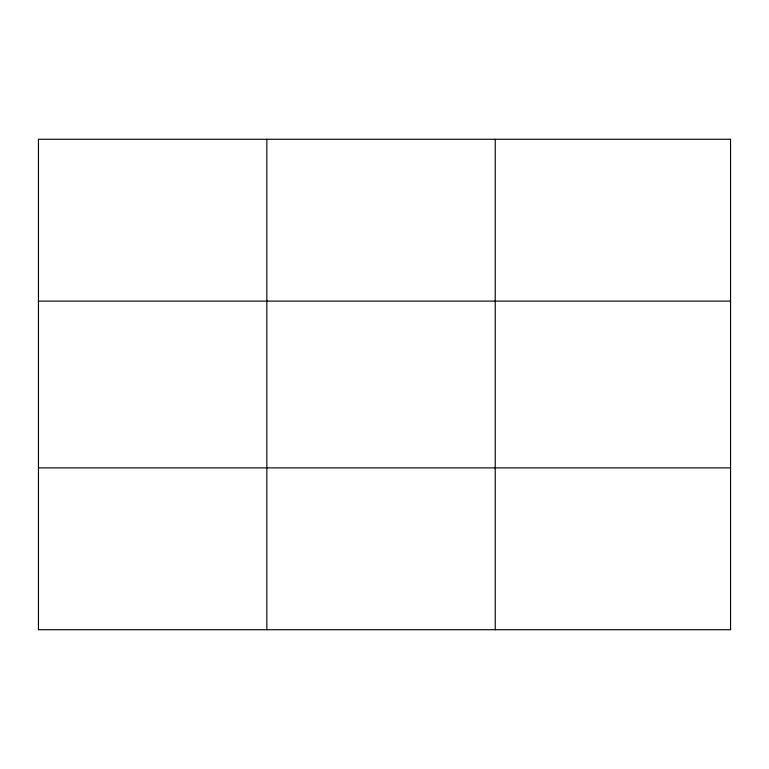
<?xml version="1.0" encoding="UTF-8"?>
<svg xmlns="http://www.w3.org/2000/svg" width="769" height="769" viewBox="0 0 769 769"><rect width="100%" height="100%" fill="white"/><g stroke="black" fill="none" stroke-linecap="round" stroke-linejoin="round"><path stroke-width="1.15" d="M266.843 139.276L266.843 629.724M495.236 139.276L495.236 629.724M38.45 301.121L730.55 301.121M38.45 467.879L730.55 467.879M730.55 139.276L730.55 629.724L38.45 629.724L38.45 139.276L730.55 139.276"/></g></svg>
